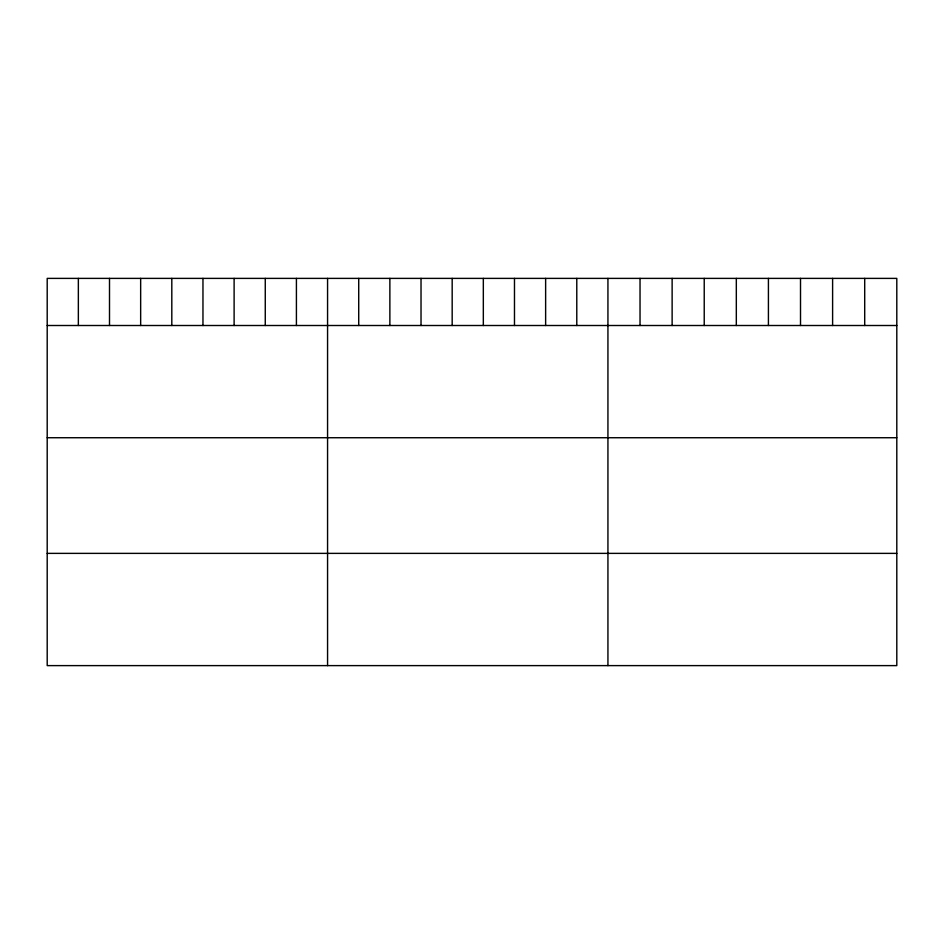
<?xml version="1.0" encoding="UTF-8"?>
<svg xmlns="http://www.w3.org/2000/svg" width="944" height="944" viewBox="0 0 944 944"><rect width="100%" height="100%" fill="white"/><g stroke="black" fill="none" stroke-linecap="round" stroke-linejoin="round"><path stroke-width="1.42" d="M896.8 325.503L896.8 665.614L47.2 665.614L47.2 278.386L896.8 278.386L896.8 325.503L47.2 325.503M47.2 437.733L896.8 437.733M47.2 553.373L896.8 553.373M864.704 278.386L864.704 325.503M832.608 278.386L832.608 325.503M800.512 278.386L800.512 325.503M768.416 278.386L768.416 325.503M736.32 278.386L736.32 325.503M704.224 278.386L704.224 325.503M672.128 278.386L672.128 325.503M640.032 278.386L640.032 325.503M607.936 278.386L607.936 665.614M576.784 278.386L576.784 325.503M545.632 278.386L545.632 325.503M514.48 278.386L514.48 325.503M483.328 278.386L483.328 325.503M452.176 278.386L452.176 325.503M421.024 278.386L421.024 325.503M389.872 278.386L389.872 325.503M358.72 278.386L358.72 325.503M327.568 278.386L327.568 665.614M296.416 278.386L296.416 325.503M265.264 278.386L265.264 325.503M234.112 278.386L234.112 325.503M202.96 278.386L202.96 325.503M171.808 278.386L171.808 325.503M140.656 278.386L140.656 325.503M109.504 278.386L109.504 325.503M78.352 278.386L78.352 325.503"/></g></svg>
